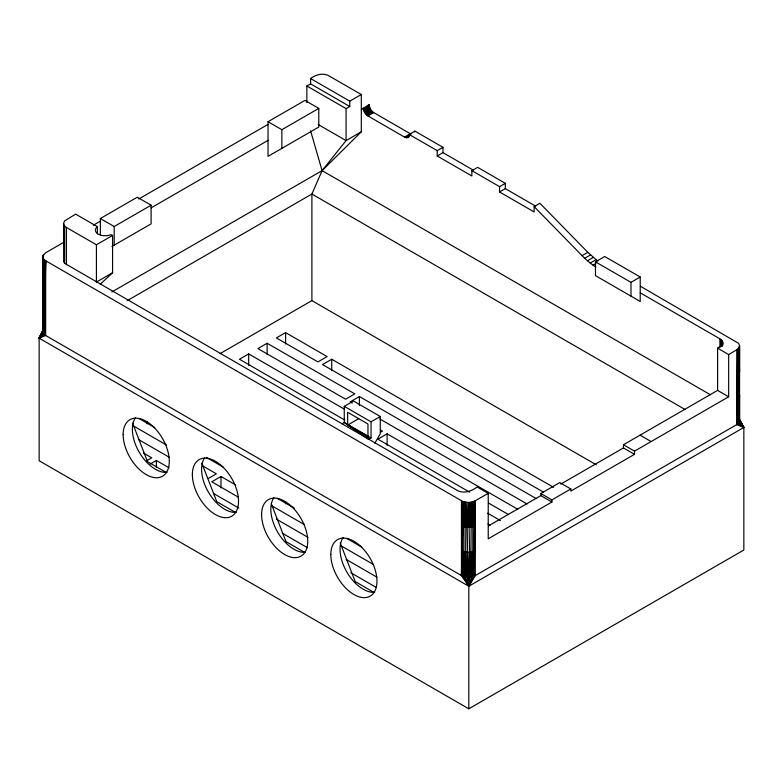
<?xml version="1.0" encoding="UTF-8"?>
<svg xmlns="http://www.w3.org/2000/svg" width="783" height="783" viewBox="0 0 783 783"><rect width="100%" height="100%" fill="white"/><g stroke="black" fill="none" stroke-linecap="round" stroke-linejoin="round"><path stroke-width="1.17" d="M488.641 525.765L540.838 495.629L540.847 493.505L559.776 482.582L570.846 488.974L551.927 499.897L551.917 502.02L488.23 538.792L488.23 493.359L477.15 486.967C471.699 491.235 463.82 494.034 457.311 490.432L64.627 263.323L63.677 261.639L63.56 223.458L64.627 220.884L75.657 214.131L97.405 226.688A9.787 5.647 0 0 0 98.227 234.088A9.787 5.647 0 0 0 111.049 234.646L112.576 235.448L112.576 272.748L100.195 284.278M64.627 263.323L64.627 226.023L63.56 223.458M66.428 264.752L66.428 227.452L64.627 226.023M112.576 235.448L96.417 244.766L96.417 282.076L112.576 272.748M722.768 345.225L722.288 341.075L719.9 338.824L640.22 292.822M43.711 304.196L42.83 306.094L42.791 331.503L43.271 333.245L45.659 335.496L461.461 575.564L466.854 577.149L471.405 576.934L475.301 575.564L736.744 424.621L738.545 423.192L739.612 420.628L739.573 395.219L739.485 421.508L743.85 427.449L743.85 550.009L468.802 708.811L39.15 460.756L39.15 338.187L43.271 329.751L39.15 338.187L468.802 586.242L743.85 427.449L739.72 419.952M739.72 420.148L743.85 427.449L736.744 424.621L737.84 374.039L739.573 371.289L739.612 345.88L738.545 343.316L640.435 286.284M43.329 329.966L39.15 338.187L44.66 334.821L44.562 284.914L42.83 282.164L42.908 255.875L45.659 252.762L63.648 242.378M44.66 260.083L45.659 260.759L44.562 284.914L44.66 260.083L43.271 258.507L42.908 255.875L43.124 308.052L44.562 309.833L43.858 334.067L39.15 338.187L42.908 330.612M560.804 484.1L623.444 447.935L623.464 444.754L717.59 390.384L728.67 396.775L634.533 451.145L634.524 454.326L570.836 491.098L570.846 488.974M739.573 370.3L739.573 396.198L737.84 398.948L737.743 423.946L743.85 427.449L739.485 419.737L743.85 427.449L738.545 423.192L737.743 349.208L739.612 345.88M43.858 334.067L43.858 259.33L44.562 284.914M44.562 309.833L45.659 260.759L462.626 501.394L462.626 576.131L468.802 586.242L468.802 708.811M461.461 500.817L461.461 575.564L468.802 586.242L474.136 576.131L474.136 501.394L488.23 493.359M738.545 423.192L738.545 348.445L737.84 374.039M739.573 420.344L743.85 427.449L739.132 422.37L739.132 347.632L738.692 373.188M722.631 344.344L722.64 341.936L722.65 344.324M43.554 330.181L39.15 338.187L42.908 332.384L43.124 305.125L43.271 333.245L39.15 338.187L45.659 335.496L45.659 260.759L44.66 334.821M739.279 372.258L739.485 346.771L739.573 371.289M463.937 576.601L463.937 501.854L462.626 501.394L461.461 575.564L462.763 551.281L469.232 552.279L473.999 551.281L475.301 500.817L475.301 575.564L468.802 586.242L463.937 576.601L462.763 551.281M464.241 551.77L465.356 576.934L468.802 586.242L472.824 576.601L472.824 501.854L474.136 501.394M722.22 345.88L722.288 341.075L722.308 345.841M737.84 398.948L736.744 424.621L737.743 349.208L728.67 354.542L717.59 348.151L717.59 390.384M474.136 576.131L475.301 500.817L473.999 526.362L469.232 527.37L462.763 526.362L463.937 501.854L468.381 502.471L472.824 501.854L473.999 526.362M43.271 333.245L43.711 308.972M720.781 346.791L720.898 339.499L720.918 346.605M464.241 526.861L465.356 502.197C467.177 530.14 463.33 558.661 468.802 586.242L471.405 576.934L470.916 552.113L471.405 502.197L472.521 526.861M465.356 576.934L465.846 552.113M721.554 346.262L721.701 340.253L721.73 346.194M461.461 575.564L462.763 526.362M466.854 577.149L467.529 552.279L466.854 502.402L465.846 527.194M467.529 552.279L468.802 586.242C471.112 558.436 467.764 530.316 469.917 502.402L470.916 527.194M467.529 527.37L468.381 502.471L469.232 527.37M468.381 577.218L469.232 552.279M469.917 577.149L470.916 552.113M471.405 576.934L472.521 551.77M472.824 576.601L473.999 551.281M414.863 132.014L414.931 131.133L442.972 147.321L442.972 152.646L473.441 170.234M722.768 342.817L721.701 345.381L717.59 348.151M374.803 443.276L380.274 433.811L380.274 416.497L353.485 401.033L344.256 406.357L344.256 422.487L368.734 439.292L371.044 437.961L371.044 421.822L344.256 406.357M39.15 338.187L42.703 332.364M43.711 279.286L42.83 281.185L43.124 308.052M408.09 137.26L409.166 134.461L437.208 150.649L442.972 147.321M310.587 78.535L349.786 101.154L349.786 106.488L310.587 83.859L310.587 78.535C315.461 74.855 321.97 72.848 327.842 75.266L361.315 94.498L361.315 131.798L322.087 170.625L111.852 291.961M361.315 109.737L369.067 104.648L370.144 108.7L372.884 112.096L411.124 134.177M367.344 106.175L369.067 104.648M100.351 234.841L100.351 218.526L137.27 197.208L151.119 205.205L151.119 223.85L111.949 246.459M268.031 121.717L304.949 100.4L318.789 108.397L318.789 127.042L268.031 156.355L268.031 121.717L281.87 129.704L318.789 108.397M93.285 225.269L100.694 220.982M138.797 198.99L267.933 124.438M100.351 218.526L114.191 226.512L151.119 205.205M150.982 207.945L268.031 140.363M349.786 101.154L361.315 94.498M306.858 102.553L306.858 85.973L346.086 108.622L349.786 106.488M409.44 136.477L406.857 137.739L404.547 137.123L367.11 115.434L364.379 112.028L363.371 108.945L369.136 105.617M363.576 109.963L369.351 106.635M363.919 111L369.684 107.672M364.379 112.028L370.144 108.7M364.947 113.016L370.721 109.679M365.602 113.927L371.377 110.599M366.336 114.739L372.101 111.411M367.11 115.434L372.884 112.096M367.912 115.972L373.687 112.644M361.315 131.798L346.086 140.588L322.087 170.625L311.888 194.047L311.888 300.623L596.294 464.818M404.547 137.123L414.931 131.133M405.349 137.505L410.155 134.735M406.132 137.71L409.01 136.046M406.857 137.739L408.785 136.633M127.198 300.682L311.888 194.047L685.096 409.509M437.208 150.649L437.208 155.974L442.972 152.646M437.208 155.974L471.875 175.989L471.875 170.665L477.64 167.337L505.329 183.32L505.329 188.644L535.719 206.193M471.875 170.665L499.554 186.648L505.329 183.32M499.554 186.648L499.554 191.972L505.329 188.644M220.072 353.632L311.888 300.623M344.559 409.274L248.671 353.906L239.441 359.24L344.814 420.079M267.13 343.248L257.901 348.582L345.577 399.203L354.807 393.878L267.13 343.248L267.13 354.67M285.589 332.599L276.36 337.923L317.888 361.903L327.118 356.578L285.589 332.599L285.589 344.011M499.554 191.972L534.143 211.948L534.143 206.614L539.918 203.286L587.818 252.322L597.86 261.131M146.627 460.786L151.755 457.82L143.446 453.024M150.219 464.035L156.365 460.482L169.05 467.803M553.64 487.359L331.738 359.24L322.508 364.565L543.353 492.076M534.143 206.614L582.043 255.649L587.818 252.322M582.043 255.649L584.725 258.282L590.49 254.955M208.161 478.54L216.362 473.813L202.631 465.875M584.725 258.282L587.456 260.749L593.22 257.421M587.456 260.749L590.225 263.049L595.99 259.721M235.8 485.029L220.982 476.475L211.753 481.799L238.218 497.078M536.228 498.614L359.426 396.541L350.197 401.865L352.311 403.088M595.481 261.845L604.711 256.521L640.22 277.016L640.22 301.475L595.481 275.645L595.481 261.845L630.99 282.35L640.22 277.016M590.225 263.049L593.025 265.173L595.912 263.509M341.946 423.828L344.256 422.487L371.044 437.961M358.722 418.67L347.652 425.071L347.652 412.279L367.961 424.004L367.961 436.797L358.82 431.521M371.044 421.822L380.274 416.497M380.45 432.363L382.505 431.179L380.391 429.965M517.788 509.283L387.115 433.841L377.886 439.175L469.565 492.106M306.858 85.973L310.587 83.859M318.221 124.497L346.086 140.588L346.086 108.622M710.377 394.749L322.087 170.625L310.587 130.82M640.063 435.142L651.143 441.553M623.464 444.754L634.533 451.145M623.444 447.935L634.524 454.326M540.847 493.505L551.927 499.897M540.838 495.629L551.917 502.02M66.428 227.452L96.417 244.766M379.843 418.983L526.998 503.949M488.533 503.058L508.559 514.617M352.732 427.998L347.652 425.071L367.961 436.18L368.734 439.292L347.652 424.455M354.758 429.172L356.784 430.347M487.701 513.227L500.376 520.548M487.975 524.042L490.089 525.266M138.963 418.465L154.77 427.587M206.409 457.399L223.272 467.138M277.407 498.399L294.271 508.128M346.967 538.547L361.717 547.072M133.962 426.236L166.71 445.145M271.799 505.808L304.616 524.757M340.615 545.545L373.432 564.494M138.464 439.488L169.099 457.184M276.33 519.09L308.091 537.422M346.203 559.434L376.907 577.159M213.426 493.427L238.795 508.069M282.115 533.086L307.474 547.728M350.804 572.735L376.163 587.377M166.231 472.472L147.547 461.686L132.601 423.182M235.458 512.434L216.764 501.649L201.828 463.144M304.685 552.406L285.991 541.611L271.495 504.242M373.902 592.369L355.218 581.583L340.272 543.079M593.025 265.173L595.853 267.101M739.328 420.559L743.85 427.449M63.56 260.759L63.677 261.639M363.302 107.976L363.371 108.945M738.692 398.097L739.132 422.37M43.466 265.936L43.271 255.013L43.124 283.133L42.908 257.646M43.271 258.507L43.711 284.063M739.279 397.177L739.485 421.508M42.83 306.094L42.908 332.384M42.791 256.755L42.83 282.164M736.744 349.884L736.744 424.621M728.67 354.542L728.67 396.775M719.9 338.824L719.9 347.251M630.99 282.35L630.99 296.14M387.115 433.841L387.115 445.263M359.426 396.541L359.426 405.672M331.738 359.24L331.738 370.662M285.589 501.59L285.589 503.88M281.87 129.704L281.87 148.359M248.671 353.906L248.671 365.328M220.982 476.475L220.982 487.887M156.365 460.482L156.365 467.334M147.135 421.665L147.135 423.946M114.191 226.512L114.191 245.167M97.405 226.688L97.405 233.794M374.656 592.271A32.632 18.841 60 0 1 346.8 571.952A32.632 18.841 60 0 1 343.13 537.676M305.429 552.299A32.632 18.841 60 0 1 277.574 531.99A32.632 18.841 60 0 1 273.913 497.704M166.985 472.374A32.632 18.841 60 0 1 139.129 452.055A32.632 18.841 60 0 1 135.459 417.77M236.212 512.336A32.632 18.841 60 0 1 208.356 492.018A32.632 18.841 60 0 1 204.686 457.742M330.817 554.54A32.632 18.841 60 0 0 365.426 597.595A32.632 18.841 60 0 0 365.426 551.447A32.632 18.841 60 0 0 330.817 554.54M261.591 514.568A32.632 18.841 60 0 0 296.199 557.633A32.632 18.841 60 0 0 296.199 511.485A32.632 18.841 60 0 0 261.591 514.568M123.146 434.643A32.632 18.841 60 0 0 157.755 477.699A32.632 18.841 60 0 0 157.755 431.55A32.632 18.841 60 0 0 123.146 434.643M192.364 474.606A32.632 18.841 60 0 0 226.982 517.661A32.632 18.841 60 0 0 226.982 471.513A32.632 18.841 60 0 0 192.364 474.606"/></g></svg>
